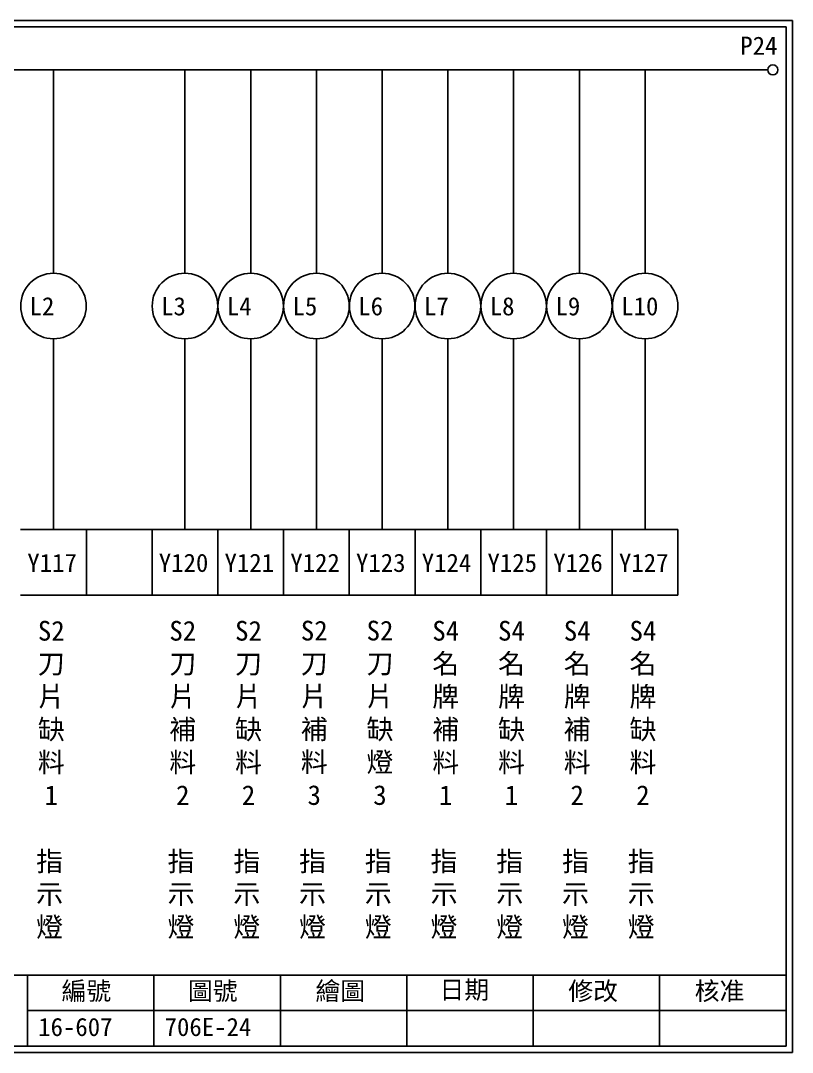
# Model space of a CAD drawing. Extents: x 889 to 1176, y 251 to 455.
# Drawn here: x 1023.5 to 1176.1, y 251.2 to 455.2 of the extents above; entities that cross this region are included whole.
import ezdxf

# ---------------------------------------------------------------- set-up
doc = ezdxf.new("R2010")
doc.units = 0
doc.layers.get('0').update_dxf_attribs({"linetype": 'CONTINUOUS'})
doc.layers.add('圖框層', color=7, linetype='CONTINUOUS')
doc.layers.add('標尺寸層', color=3, linetype='CONTINUOUS')
doc.styles.add('CNS', font='romanc.shx', dxfattribs={"bigfont": 'chineset.shx'})
doc.styles.add('STSL', font='kaiu.ttf')

msp = doc.modelspace()

# ---------------------------------------------------------------- linework, layer by layer
at = {"color": 7}
msp.add_circle((1172.21, 445.42), 1, dxfattribs=at)
at = {"layer": '圖框層', "color": 7}
for p, q in [((1176.07, 455.16), (889.07, 455.16)), ((1176.07, 251.2), (1176.07, 455.16)), ((1174.82, 453.91), (890.32, 453.91)), ((1174.82, 252.44), (1174.82, 453.91)), ((890.32, 266.44), (1174.82, 266.44)), ((1024.82, 252.44), (1024.82, 266.44)), ((1049.82, 252.44), (1049.82, 266.44)), ((1074.82, 252.44), (1074.82, 266.44)), ((1099.82, 252.44), (1099.82, 266.44)), ((1124.82, 252.44), (1124.82, 266.44)), ((1149.82, 252.44), (1149.82, 266.44)), ((1024.82, 259.44), (1174.82, 259.44)), ((889.07, 251.2), (1176.07, 251.2)), ((890.32, 252.44), (1174.82, 252.44))]:
    msp.add_line(p, q, dxfattribs=at)
at = {"layer": '標尺寸層', "color": 7}
for p, q in [((893.61, 445.42), (1171.21, 445.42)), ((1029.95, 445.42), (1029.95, 405.22)), ((1055.95, 445.42), (1055.95, 405.22)), ((1068.95, 445.42), (1068.95, 405.22)), ((1081.95, 445.42), (1081.95, 405.22)), ((1094.95, 445.42), (1094.95, 405.22)), ((1107.95, 445.42), (1107.95, 405.22)), ((1120.95, 445.42), (1120.95, 405.22)), ((1133.95, 445.42), (1133.95, 405.22)), ((1146.95, 445.42), (1146.95, 405.22)), ((1029.95, 392.26), (1029.95, 354.55)), ((1055.95, 392.26), (1055.95, 354.55)), ((1068.95, 392.26), (1068.95, 354.55)), ((1081.95, 392.26), (1081.95, 354.55)), ((1094.95, 392.26), (1094.95, 354.55)), ((1107.95, 392.26), (1107.95, 354.55)), ((1120.95, 392.26), (1120.95, 354.55)), ((1133.95, 392.26), (1133.95, 354.55)), ((1146.95, 392.26), (1146.95, 354.55)), ((1023.45, 354.55), (1036.45, 354.55)), ((1036.45, 354.55), (1036.45, 341.55)), ((1036.45, 341.55), (1036.45, 354.55)), ((1036.45, 354.55), (1036.45, 341.55)), ((1036.45, 354.55), (1049.45, 354.55)), ((1036.45, 341.55), (1036.45, 354.55)), ((1049.45, 354.55), (1062.45, 354.55)), ((1049.45, 341.55), (1049.45, 354.55)), ((1049.45, 341.55), (1049.45, 354.55)), ((1062.45, 354.55), (1062.45, 341.55)), ((1062.45, 354.55), (1075.45, 354.55)), ((1062.45, 341.55), (1062.45, 354.55)), ((1075.45, 354.55), (1075.45, 341.55)), ((1075.45, 354.55), (1075.45, 341.55)), ((1075.45, 354.55), (1088.45, 354.55)), ((1075.45, 341.55), (1075.45, 354.55)), ((1088.45, 354.55), (1088.45, 341.55)), ((1088.45, 354.55), (1088.45, 341.55)), ((1088.45, 354.55), (1101.45, 354.55)), ((1088.45, 341.55), (1088.45, 354.55)), ((1101.45, 354.55), (1101.45, 341.55)), ((1101.45, 354.55), (1101.45, 341.55)), ((1101.45, 354.55), (1114.45, 354.55)), ((1101.45, 341.55), (1101.45, 354.55)), ((1114.45, 354.55), (1114.45, 341.55)), ((1114.45, 354.55), (1114.45, 341.55)), ((1114.45, 354.55), (1127.45, 354.55)), ((1114.45, 341.55), (1114.45, 354.55)), ((1127.45, 354.55), (1127.45, 341.55)), ((1127.45, 354.55), (1127.45, 341.55)), ((1127.45, 354.55), (1140.45, 354.55)), ((1127.45, 341.55), (1127.45, 354.55)), ((1140.45, 354.55), (1140.45, 341.55)), ((1140.45, 354.55), (1140.45, 341.55)), ((1140.45, 354.55), (1153.45, 354.55)), ((1140.45, 341.55), (1140.45, 354.55)), ((1153.45, 354.55), (1153.45, 341.55)), ((1036.45, 341.55), (1023.45, 341.55)), ((1049.45, 341.55), (1036.45, 341.55)), ((1062.45, 341.55), (1049.45, 341.55)), ((1075.45, 341.55), (1062.45, 341.55)), ((1088.45, 341.55), (1075.45, 341.55)), ((1101.45, 341.55), (1088.45, 341.55)), ((1114.45, 341.55), (1101.45, 341.55)), ((1127.45, 341.55), (1114.45, 341.55)), ((1140.45, 341.55), (1127.45, 341.55)), ((1153.45, 341.55), (1140.45, 341.55))]:
    msp.add_line(p, q, dxfattribs=at)
for centre in [(1029.95, 398.74), (1055.95, 398.74), (1068.95, 398.74), (1081.95, 398.74), (1094.95, 398.74), (1107.95, 398.74), (1120.95, 398.74), (1133.95, 398.74), (1146.95, 398.74)]:
    msp.add_circle(centre, 6.48, dxfattribs=at)

# ---------------------------------------------------------------- texts
at = {"layer": '圖框層', "color": 7, "style": 'STSL'}
for s, p in [('P24', (1165.77, 448.41)), ('L2', (1025.23, 396.9)), ('L3', (1051.23, 396.9)), ('L4', (1064.23, 396.9)), ('L5', (1077.23, 396.9)), ('L6', (1090.23, 396.9)), ('L7', (1103.23, 396.9)), ('L8', (1116.23, 396.9)), ('L9', (1129.23, 396.9)), ('L10', (1142.23, 396.9)), ('Y117', (1024.78, 346.18)), ('Y120', (1050.78, 346.18)), ('Y121', (1063.78, 346.18)), ('Y122', (1076.78, 346.18)), ('Y123', (1089.78, 346.18)), ('Y124', (1102.78, 346.18)), ('Y125', (1115.78, 346.18)), ('Y126', (1128.78, 346.18)), ('Y127', (1141.78, 346.18)), ('編號', (1031.54, 261.53)), ('圖號', (1056.54, 261.53)), ('繪圖', (1081.76, 261.53)), ('日期', (1106.29, 261.78)), ('修改', (1131.76, 261.53)), ('核准', (1156.76, 261.53)), ('16-607', (1026.93, 254.42)), ('706E-24', (1051.93, 254.42))]:
    msp.add_text(s, height=3.6, dxfattribs=at).set_placement(p)
at = {"layer": '標尺寸層', "color": 7, "char_height": 3.9, "attachment_point": 5, "style": 'CNS'}
for s, insert, width in [('{\\fDFKai-SB|b0|i0|c136|p65;S2刀片缺料1}', (1029.52, 318.29), 2.8481), ('{\\fDFKai-SB|b0|i0|c136|p65;S2刀片補料2}', (1055.52, 318.29), 2.8481), ('{\\fDFKai-SB|b0|i0|c136|p65;S2刀片缺料2}', (1068.52, 318.29), 2.8481), ('{\\fDFKai-SB|b0|i0|c136|p65;S2刀片補料3}', (1081.52, 318.29), 2.8481), ('{\\fDFKai-SB|b0|i0|c136|p65;S2刀片缺燈3}', (1094.52, 318.29), 2.8481), ('{\\fDFKai-SB|b0|i0|c136|p65;S4名牌補料1}', (1107.52, 318.29), 2.8481), ('{\\fDFKai-SB|b0|i0|c136|p65;S4名牌缺料1}', (1120.52, 318.29), 2.8481), ('{\\fDFKai-SB|b0|i0|c136|p65;S4名牌補料2}', (1133.52, 318.29), 2.8481), ('{\\fDFKai-SB|b0|i0|c136|p65;S4名牌缺料2}', (1146.52, 318.29), 2.8481), ('{\\fDFKai-SB|b0|i0|c136|p65;指示燈}', (1029.18, 282.27), 8.6627), ('{\\fDFKai-SB|b0|i0|c136|p65;指示燈}', (1055.18, 282.27), 8.6627), ('{\\fDFKai-SB|b0|i0|c136|p65;指示燈}', (1068.18, 282.27), 8.6627), ('{\\fDFKai-SB|b0|i0|c136|p65;指示燈}', (1081.18, 282.27), 8.6627), ('{\\fDFKai-SB|b0|i0|c136|p65;指示燈}', (1094.18, 282.27), 8.6627), ('{\\fDFKai-SB|b0|i0|c136|p65;指示燈}', (1107.18, 282.27), 8.6627), ('{\\fDFKai-SB|b0|i0|c136|p65;指示燈}', (1120.18, 282.27), 8.6627), ('{\\fDFKai-SB|b0|i0|c136|p65;指示燈}', (1133.18, 282.27), 8.6627), ('{\\fDFKai-SB|b0|i0|c136|p65;指示燈}', (1146.18, 282.27), 8.6627)]:
    msp.add_mtext(s, dxfattribs=dict(at, insert=insert, width=width))

doc.saveas('drawing.dxf')
